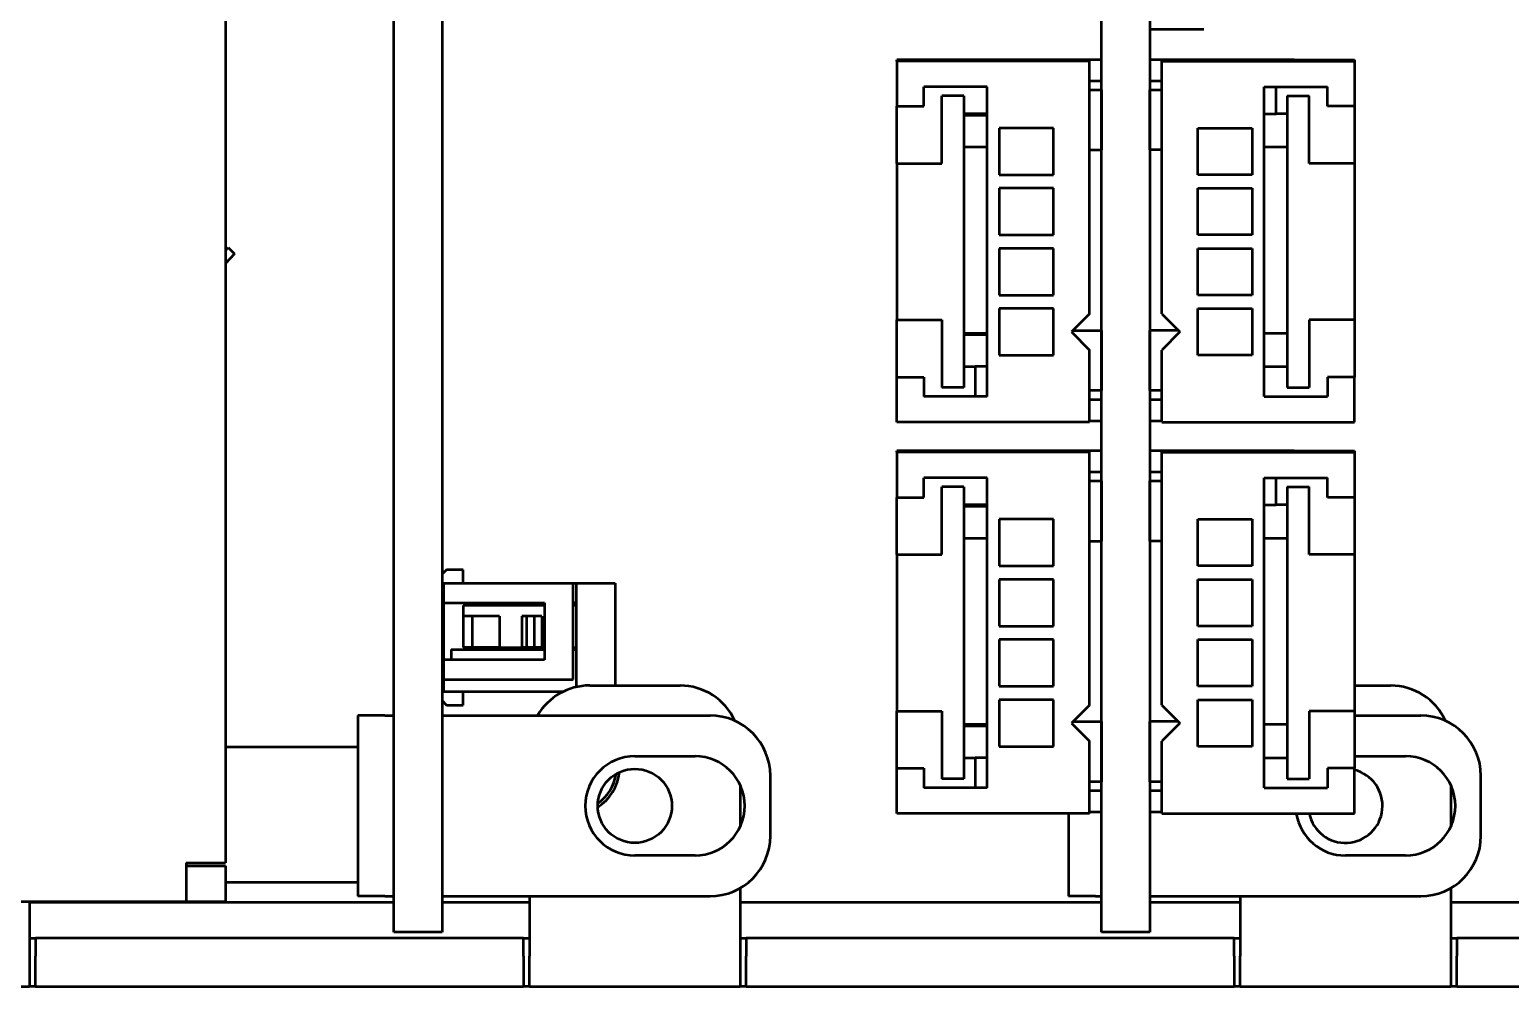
# Model space of a CAD drawing. Header units: millimetres. Extents: x 3137 to 5094, y 789 to 1822.
# Drawn here: x 3382.54 to 3431.72, y 1520.21 to 1552.01 of the extents above; entities that cross this region are included whole.
import ezdxf

# ---------------------------------------------------------------- set-up
doc = ezdxf.new("R2010")
doc.units = ezdxf.units.MM
doc.header["$LTSCALE"] = 1.8
doc.layers.add('외형선(ISO)', color=7, linetype='Continuous', lineweight=50)

msp = doc.modelspace()

# ---------------------------------------------------------------- linework, layer by layer
at = {"layer": '외형선(ISO)'}
for p, q in [((3389.042, 1611.718), (3389.042, 1524.318)), ((3394.642, 1522.011), (3394.642, 1612.011)), ((3396.242, 1612.011), (3396.242, 1522.011)), ((3418.142, 1522.011), (3418.142, 1612.011)), ((3419.742, 1612.011), (3419.742, 1522.011)), ((3421.542, 1552.011), (3419.742, 1552.011)), ((3413.342, 1551.011), (3411.342, 1551.011)), ((3411.342, 1550.961), (3411.342, 1551.011)), ((3417.742, 1550.961), (3411.342, 1550.961)), ((3411.342, 1550.961), (3411.342, 1549.461)), ((3413.342, 1550.961), (3413.342, 1551.011)), ((3416.342, 1551.011), (3413.342, 1551.011)), ((3418.142, 1551.011), (3416.342, 1551.011)), ((3416.342, 1550.961), (3416.342, 1551.011)), ((3417.742, 1542.561), (3417.742, 1550.961)), ((3421.542, 1551.011), (3419.742, 1551.011)), ((3420.142, 1550.961), (3426.542, 1550.961)), ((3420.142, 1542.561), (3420.142, 1550.961)), ((3424.542, 1551.011), (3421.542, 1551.011)), ((3421.542, 1550.961), (3421.542, 1551.011)), ((3424.542, 1551.011), (3426.542, 1551.011)), ((3424.542, 1550.961), (3424.542, 1551.011)), ((3426.542, 1551.011), (3426.542, 1550.961)), ((3426.542, 1550.961), (3426.542, 1549.461)), ((3414.342, 1550.111), (3412.242, 1550.111)), ((3412.242, 1549.461), (3412.242, 1550.111)), ((3414.342, 1539.811), (3414.342, 1550.111)), ((3417.742, 1550.311), (3418.142, 1550.311)), ((3419.742, 1550.311), (3420.142, 1550.311)), ((3423.542, 1539.811), (3423.542, 1550.111)), ((3423.542, 1550.111), (3425.642, 1550.111)), ((3423.942, 1549.211), (3423.942, 1550.111)), ((3425.642, 1549.461), (3425.642, 1550.111)), ((3412.842, 1547.561), (3412.842, 1549.811)), ((3413.572, 1549.811), (3412.842, 1549.811)), ((3413.572, 1549.811), (3413.572, 1540.111)), ((3417.742, 1550.011), (3418.142, 1550.011)), ((3418.142, 1550.011), (3418.142, 1548.011)), ((3419.742, 1548.011), (3419.742, 1550.011)), ((3419.742, 1550.011), (3420.142, 1550.011)), ((3424.312, 1549.811), (3424.312, 1540.111)), ((3424.312, 1549.811), (3425.042, 1549.811)), ((3425.042, 1547.561), (3425.042, 1549.811)), ((3411.342, 1547.561), (3411.342, 1549.461)), ((3411.342, 1549.461), (3412.242, 1549.461)), ((3414.342, 1549.211), (3413.572, 1549.211)), ((3414.342, 1549.161), (3413.572, 1549.161)), ((3423.542, 1549.211), (3423.942, 1549.211)), ((3424.312, 1549.211), (3423.942, 1549.211)), ((3426.542, 1549.461), (3425.642, 1549.461)), ((3426.542, 1549.461), (3426.542, 1547.561)), ((3416.542, 1548.736), (3414.742, 1548.736)), ((3414.742, 1548.736), (3414.742, 1547.186)), ((3416.542, 1547.186), (3416.542, 1548.736)), ((3421.342, 1548.736), (3423.142, 1548.736)), ((3421.342, 1547.186), (3421.342, 1548.736)), ((3423.142, 1548.736), (3423.142, 1547.186)), ((3413.572, 1548.111), (3414.342, 1548.111)), ((3417.742, 1548.011), (3418.142, 1548.011)), ((3420.142, 1548.011), (3419.742, 1548.011)), ((3423.542, 1548.111), (3424.312, 1548.111)), ((3411.342, 1547.561), (3412.842, 1547.561)), ((3411.342, 1547.561), (3411.342, 1542.361)), ((3414.742, 1547.186), (3416.542, 1547.186)), ((3423.142, 1547.186), (3421.342, 1547.186)), ((3426.542, 1547.561), (3425.042, 1547.561)), ((3426.542, 1547.561), (3426.542, 1542.361)), ((3416.542, 1546.736), (3414.742, 1546.736)), ((3414.742, 1546.736), (3414.742, 1545.186)), ((3416.542, 1545.186), (3416.542, 1546.736)), ((3421.342, 1546.736), (3423.142, 1546.736)), ((3421.342, 1545.186), (3421.342, 1546.736)), ((3423.142, 1546.736), (3423.142, 1545.186)), ((3389.042, 1544.666), (3389.132, 1544.764)), ((3389.132, 1544.764), (3389.342, 1544.561)), ((3414.742, 1545.186), (3416.542, 1545.186)), ((3414.742, 1544.736), (3414.742, 1543.186)), ((3416.542, 1544.736), (3414.742, 1544.736)), ((3416.542, 1543.186), (3416.542, 1544.736)), ((3423.142, 1545.186), (3421.342, 1545.186)), ((3421.342, 1543.186), (3421.342, 1544.736)), ((3421.342, 1544.736), (3423.142, 1544.736)), ((3423.142, 1544.736), (3423.142, 1543.186)), ((3389.342, 1544.561), (3389.042, 1544.236)), ((3414.742, 1543.186), (3416.542, 1543.186)), ((3414.742, 1542.736), (3414.742, 1541.186)), ((3416.542, 1542.736), (3414.742, 1542.736)), ((3416.542, 1541.186), (3416.542, 1542.736)), ((3423.142, 1543.186), (3421.342, 1543.186)), ((3421.342, 1541.186), (3421.342, 1542.736)), ((3421.342, 1542.736), (3423.142, 1542.736)), ((3423.142, 1542.736), (3423.142, 1541.186)), ((3411.342, 1540.461), (3411.342, 1542.361)), ((3411.342, 1542.361), (3412.842, 1542.361)), ((3412.842, 1542.361), (3412.842, 1540.111)), ((3417.742, 1542.561), (3417.142, 1541.961)), ((3420.142, 1542.561), (3420.742, 1541.961)), ((3425.042, 1542.361), (3425.042, 1540.111)), ((3426.542, 1542.361), (3425.042, 1542.361)), ((3426.542, 1542.361), (3426.542, 1540.461)), ((3414.342, 1541.911), (3413.572, 1541.911)), ((3414.342, 1541.861), (3413.572, 1541.861)), ((3417.142, 1541.961), (3417.742, 1541.361)), ((3417.192, 1542.011), (3418.142, 1542.011)), ((3418.142, 1542.011), (3418.142, 1540.011)), ((3420.692, 1542.011), (3419.742, 1542.011)), ((3419.742, 1540.011), (3419.742, 1542.011)), ((3420.742, 1541.961), (3420.142, 1541.361)), ((3424.312, 1541.911), (3423.542, 1541.911)), ((3417.742, 1538.961), (3417.742, 1541.361)), ((3420.142, 1538.961), (3420.142, 1541.361)), ((3413.572, 1540.811), (3413.942, 1540.811)), ((3414.342, 1540.811), (3413.942, 1540.811)), ((3413.942, 1540.811), (3413.942, 1539.811)), ((3414.742, 1541.186), (3416.542, 1541.186)), ((3423.142, 1541.186), (3421.342, 1541.186)), ((3423.542, 1540.811), (3424.312, 1540.811)), ((3411.342, 1540.461), (3412.242, 1540.461)), ((3411.342, 1538.961), (3411.342, 1540.461)), ((3412.242, 1540.461), (3412.242, 1539.811)), ((3426.542, 1540.461), (3425.642, 1540.461)), ((3425.642, 1540.461), (3425.642, 1539.811)), ((3426.542, 1538.961), (3426.542, 1540.461)), ((3414.342, 1539.811), (3412.242, 1539.811)), ((3413.572, 1540.111), (3412.842, 1540.111)), ((3418.142, 1540.011), (3417.742, 1540.011)), ((3420.142, 1540.011), (3419.742, 1540.011)), ((3423.542, 1539.811), (3425.642, 1539.811)), ((3424.312, 1540.111), (3425.042, 1540.111)), ((3418.142, 1539.711), (3417.742, 1539.711)), ((3420.142, 1539.711), (3419.742, 1539.711)), ((3417.742, 1538.961), (3411.342, 1538.961)), ((3417.742, 1539.011), (3418.142, 1539.011)), ((3419.742, 1539.011), (3420.142, 1539.011)), ((3420.142, 1538.961), (3426.542, 1538.961)), ((3413.342, 1538.011), (3411.342, 1538.011)), ((3411.342, 1537.961), (3411.342, 1538.011)), ((3417.742, 1537.961), (3411.342, 1537.961)), ((3411.342, 1537.961), (3411.342, 1536.461)), ((3413.342, 1537.961), (3413.342, 1538.011)), ((3416.342, 1538.011), (3413.342, 1538.011)), ((3418.142, 1538.011), (3416.342, 1538.011)), ((3416.342, 1537.961), (3416.342, 1538.011)), ((3417.742, 1529.561), (3417.742, 1537.961)), ((3421.542, 1538.011), (3419.742, 1538.011)), ((3420.142, 1537.961), (3426.542, 1537.961)), ((3420.142, 1529.561), (3420.142, 1537.961)), ((3424.542, 1538.011), (3421.542, 1538.011)), ((3421.542, 1537.961), (3421.542, 1538.011)), ((3424.542, 1538.011), (3426.542, 1538.011)), ((3424.542, 1537.961), (3424.542, 1538.011)), ((3426.542, 1538.011), (3426.542, 1537.961)), ((3426.542, 1537.961), (3426.542, 1536.461)), ((3414.342, 1537.111), (3412.242, 1537.111)), ((3412.242, 1536.461), (3412.242, 1537.111)), ((3414.342, 1526.811), (3414.342, 1537.111)), ((3417.742, 1537.311), (3418.142, 1537.311)), ((3417.742, 1537.011), (3418.142, 1537.011)), ((3418.142, 1537.011), (3418.142, 1535.011)), ((3419.742, 1537.311), (3420.142, 1537.311)), ((3419.742, 1535.011), (3419.742, 1537.011)), ((3419.742, 1537.011), (3420.142, 1537.011)), ((3423.542, 1526.811), (3423.542, 1537.111)), ((3423.542, 1537.111), (3425.642, 1537.111)), ((3423.942, 1536.211), (3423.942, 1537.111)), ((3425.642, 1536.461), (3425.642, 1537.111)), ((3411.342, 1534.561), (3411.342, 1536.461)), ((3411.342, 1536.461), (3412.242, 1536.461)), ((3412.842, 1534.561), (3412.842, 1536.811)), ((3413.572, 1536.811), (3412.842, 1536.811)), ((3413.572, 1536.811), (3413.572, 1527.111)), ((3424.312, 1536.811), (3424.312, 1527.111)), ((3424.312, 1536.811), (3425.042, 1536.811)), ((3425.042, 1534.561), (3425.042, 1536.811)), ((3426.542, 1536.461), (3425.642, 1536.461)), ((3426.542, 1536.461), (3426.542, 1534.561)), ((3414.342, 1536.211), (3413.572, 1536.211)), ((3414.342, 1536.161), (3413.572, 1536.161)), ((3423.542, 1536.211), (3423.942, 1536.211)), ((3424.312, 1536.211), (3423.942, 1536.211)), ((3416.542, 1535.736), (3414.742, 1535.736)), ((3414.742, 1535.736), (3414.742, 1534.186)), ((3416.542, 1534.186), (3416.542, 1535.736)), ((3421.342, 1535.736), (3423.142, 1535.736)), ((3421.342, 1534.186), (3421.342, 1535.736)), ((3423.142, 1535.736), (3423.142, 1534.186)), ((3413.572, 1535.111), (3414.342, 1535.111)), ((3417.742, 1535.011), (3418.142, 1535.011)), ((3420.142, 1535.011), (3419.742, 1535.011)), ((3423.542, 1535.111), (3424.312, 1535.111)), ((3411.342, 1534.561), (3412.842, 1534.561)), ((3411.342, 1534.561), (3411.342, 1529.361)), ((3426.542, 1534.561), (3425.042, 1534.561)), ((3426.542, 1534.561), (3426.542, 1529.361)), ((3396.392, 1534.061), (3396.242, 1533.911)), ((3396.942, 1534.061), (3396.392, 1534.061)), ((3396.942, 1533.611), (3396.942, 1534.061)), ((3414.742, 1534.186), (3416.542, 1534.186)), ((3423.142, 1534.186), (3421.342, 1534.186)), ((3396.292, 1533.611), (3400.592, 1533.611)), ((3396.292, 1533.611), (3396.292, 1532.961)), ((3400.592, 1533.611), (3400.692, 1533.611)), ((3400.592, 1530.411), (3400.592, 1533.611)), ((3400.692, 1533.611), (3400.692, 1530.159)), ((3400.692, 1533.611), (3401.992, 1533.611)), ((3401.992, 1533.611), (3401.992, 1530.211)), ((3416.542, 1533.736), (3414.742, 1533.736)), ((3414.742, 1533.736), (3414.742, 1532.186)), ((3416.542, 1532.186), (3416.542, 1533.736)), ((3421.342, 1533.736), (3423.142, 1533.736)), ((3421.342, 1532.186), (3421.342, 1533.736)), ((3423.142, 1533.736), (3423.142, 1532.186)), ((3396.292, 1532.961), (3396.292, 1531.061)), ((3396.292, 1532.961), (3399.642, 1532.961)), ((3399.642, 1532.961), (3399.642, 1531.061)), ((3400.692, 1532.961), (3400.592, 1532.961)), ((3396.242, 1532.461), (3396.292, 1532.461)), ((3399.642, 1532.871), (3396.942, 1532.871)), ((3396.942, 1532.871), (3396.942, 1532.511)), ((3396.942, 1532.511), (3396.942, 1531.471)), ((3397.242, 1532.511), (3396.942, 1532.511)), ((3398.142, 1532.511), (3397.242, 1532.511)), ((3397.242, 1532.511), (3397.242, 1531.471)), ((3398.142, 1532.511), (3398.142, 1531.471)), ((3398.892, 1532.511), (3398.892, 1531.471)), ((3399.042, 1532.511), (3398.892, 1532.511)), ((3399.297, 1532.511), (3399.042, 1532.511)), ((3399.042, 1532.511), (3399.042, 1531.471)), ((3399.557, 1532.511), (3399.297, 1532.511)), ((3399.297, 1532.511), (3399.297, 1531.471)), ((3399.557, 1532.511), (3399.557, 1531.471)), ((3400.692, 1532.871), (3400.592, 1532.871)), ((3414.742, 1532.186), (3416.542, 1532.186)), ((3423.142, 1532.186), (3421.342, 1532.186)), ((3397.242, 1531.471), (3396.942, 1531.471)), ((3398.142, 1531.471), (3397.242, 1531.471)), ((3398.142, 1531.471), (3398.892, 1531.471)), ((3399.042, 1531.471), (3398.892, 1531.471)), ((3399.297, 1531.471), (3399.042, 1531.471)), ((3399.557, 1531.471), (3399.297, 1531.471)), ((3399.557, 1531.471), (3399.642, 1531.471)), ((3400.592, 1531.471), (3400.692, 1531.471)), ((3414.742, 1531.736), (3414.742, 1530.186)), ((3416.542, 1531.736), (3414.742, 1531.736)), ((3416.542, 1530.186), (3416.542, 1531.736)), ((3421.342, 1530.186), (3421.342, 1531.736)), ((3421.342, 1531.736), (3423.142, 1531.736)), ((3423.142, 1531.736), (3423.142, 1530.186)), ((3399.642, 1531.061), (3396.292, 1531.061)), ((3396.292, 1531.061), (3396.292, 1530.411)), ((3396.542, 1531.411), (3399.642, 1531.411)), ((3396.542, 1531.411), (3396.542, 1531.061)), ((3400.592, 1531.411), (3400.692, 1531.411)), ((3396.292, 1530.611), (3396.242, 1530.611)), ((3396.292, 1530.411), (3400.592, 1530.411)), ((3396.292, 1530.411), (3396.292, 1530.011)), ((3396.292, 1530.011), (3400.27, 1530.011)), ((3396.942, 1529.561), (3396.942, 1530.011)), ((3401.142, 1530.211), (3404.142, 1530.211)), ((3414.742, 1530.186), (3416.542, 1530.186)), ((3423.142, 1530.186), (3421.342, 1530.186)), ((3426.542, 1530.211), (3427.742, 1530.211)), ((3396.242, 1529.711), (3396.392, 1529.561)), ((3396.392, 1529.561), (3396.942, 1529.561)), ((3414.742, 1529.736), (3414.742, 1528.186)), ((3416.542, 1529.736), (3414.742, 1529.736)), ((3416.542, 1528.186), (3416.542, 1529.736)), ((3417.742, 1529.561), (3417.142, 1528.961)), ((3420.142, 1529.561), (3420.742, 1528.961)), ((3421.342, 1528.186), (3421.342, 1529.736)), ((3421.342, 1529.736), (3423.142, 1529.736)), ((3423.142, 1529.736), (3423.142, 1528.186)), ((3394.342, 1529.211), (3393.442, 1529.211)), ((3393.442, 1529.211), (3393.442, 1523.211)), ((3394.342, 1529.211), (3394.642, 1529.211)), ((3396.242, 1529.211), (3405.142, 1529.211)), ((3411.342, 1527.461), (3411.342, 1529.361)), ((3411.342, 1529.361), (3412.842, 1529.361)), ((3412.842, 1529.361), (3412.842, 1527.111)), ((3417.192, 1529.011), (3418.142, 1529.011)), ((3418.142, 1529.011), (3418.142, 1527.011)), ((3420.692, 1529.011), (3419.742, 1529.011)), ((3419.742, 1527.011), (3419.742, 1529.011)), ((3425.042, 1529.361), (3425.042, 1527.111)), ((3426.542, 1529.361), (3425.042, 1529.361)), ((3426.542, 1529.361), (3426.542, 1527.461)), ((3426.542, 1529.211), (3428.742, 1529.211)), ((3414.342, 1528.911), (3413.572, 1528.911)), ((3414.342, 1528.861), (3413.572, 1528.861)), ((3417.142, 1528.961), (3417.742, 1528.361)), ((3420.742, 1528.961), (3420.142, 1528.361)), ((3424.312, 1528.911), (3423.542, 1528.911)), ((3393.442, 1528.161), (3389.042, 1528.161)), ((3414.742, 1528.186), (3416.542, 1528.186)), ((3417.742, 1525.961), (3417.742, 1528.361)), ((3420.142, 1525.961), (3420.142, 1528.361)), ((3423.142, 1528.186), (3421.342, 1528.186)), ((3402.642, 1527.861), (3404.642, 1527.861)), ((3413.572, 1527.811), (3413.942, 1527.811)), ((3414.342, 1527.811), (3413.942, 1527.811)), ((3413.942, 1527.811), (3413.942, 1526.811)), ((3423.542, 1527.811), (3424.312, 1527.811)), ((3426.542, 1527.861), (3428.242, 1527.861)), ((3407.142, 1525.211), (3407.142, 1527.211)), ((3411.342, 1527.461), (3412.242, 1527.461)), ((3411.342, 1525.961), (3411.342, 1527.461)), ((3412.242, 1527.461), (3412.242, 1526.811)), ((3413.572, 1527.111), (3412.842, 1527.111)), ((3418.142, 1527.011), (3417.742, 1527.011)), ((3420.142, 1527.011), (3419.742, 1527.011)), ((3424.312, 1527.111), (3425.042, 1527.111)), ((3426.542, 1527.461), (3425.642, 1527.461)), ((3425.642, 1527.461), (3425.642, 1526.811)), ((3426.542, 1525.961), (3426.542, 1527.461)), ((3430.742, 1525.211), (3430.742, 1527.211)), ((3406.142, 1526.898), (3406.142, 1525.523)), ((3414.342, 1526.811), (3412.242, 1526.811)), ((3418.142, 1526.711), (3417.742, 1526.711)), ((3420.142, 1526.711), (3419.742, 1526.711)), ((3423.542, 1526.811), (3425.642, 1526.811)), ((3429.742, 1526.898), (3429.742, 1525.523)), ((3417.742, 1525.961), (3411.342, 1525.961)), ((3417.042, 1525.961), (3417.042, 1523.211)), ((3417.742, 1526.011), (3418.142, 1526.011)), ((3419.742, 1526.011), (3420.142, 1526.011)), ((3420.142, 1525.961), (3426.542, 1525.961)), ((3404.642, 1524.561), (3402.642, 1524.561)), ((3428.242, 1524.561), (3426.242, 1524.561)), ((3387.742, 1524.318), (3389.042, 1524.318)), ((3387.742, 1524.318), (3387.742, 1523.018)), ((3387.742, 1524.218), (3389.042, 1524.218)), ((3389.042, 1524.218), (3389.042, 1523.018)), ((3393.442, 1523.661), (3389.042, 1523.661)), ((3394.342, 1523.211), (3393.442, 1523.211)), ((3394.342, 1523.211), (3394.642, 1523.211)), ((3396.242, 1523.211), (3405.142, 1523.211)), ((3399.142, 1523.211), (3399.142, 1521.211)), ((3406.142, 1523.479), (3406.142, 1521.211)), ((3417.942, 1523.211), (3417.042, 1523.211)), ((3417.942, 1523.211), (3418.142, 1523.211)), ((3419.742, 1523.211), (3428.742, 1523.211)), ((3422.742, 1523.211), (3422.742, 1521.211)), ((3429.742, 1523.479), (3429.742, 1521.211)), ((3387.742, 1523.018), (3361.742, 1523.018)), ((3382.542, 1523.018), (3382.542, 1521.211)), ((3382.542, 1523.011), (3394.642, 1523.011)), ((3389.042, 1523.018), (3387.742, 1523.018)), ((3396.242, 1523.011), (3399.142, 1523.011)), ((3406.142, 1523.011), (3418.142, 1523.011)), ((3419.742, 1523.011), (3422.742, 1523.011)), ((3429.742, 1523.011), (3443.342, 1523.011)), ((3382.542, 1521.811), (3382.742, 1521.811)), ((3382.742, 1521.811), (3382.742, 1521.211)), ((3398.942, 1521.811), (3382.742, 1521.811)), ((3396.242, 1522.011), (3394.642, 1522.011)), ((3398.942, 1521.211), (3398.942, 1521.811)), ((3398.942, 1521.811), (3399.142, 1521.811)), ((3406.142, 1521.811), (3406.342, 1521.811)), ((3406.342, 1521.811), (3406.342, 1521.211)), ((3422.542, 1521.811), (3406.342, 1521.811)), ((3419.742, 1522.011), (3418.142, 1522.011)), ((3422.542, 1521.211), (3422.542, 1521.811)), ((3422.542, 1521.811), (3422.742, 1521.811)), ((3429.742, 1521.811), (3429.942, 1521.811)), ((3429.942, 1521.811), (3429.942, 1521.211)), ((3446.142, 1521.811), (3429.942, 1521.811)), ((3382.542, 1521.211), (3382.542, 1520.211)), ((3382.742, 1520.211), (3382.742, 1521.211)), ((3398.942, 1521.211), (3398.942, 1520.211)), ((3399.142, 1520.211), (3399.142, 1521.211)), ((3406.142, 1521.211), (3406.142, 1520.211)), ((3406.342, 1520.211), (3406.342, 1521.211)), ((3422.542, 1521.211), (3422.542, 1520.211)), ((3422.742, 1520.211), (3422.742, 1521.211)), ((3429.742, 1521.211), (3429.742, 1520.211)), ((3429.942, 1520.211), (3429.942, 1521.211)), ((3375.542, 1520.211), (3382.542, 1520.211)), ((3382.742, 1520.211), (3382.542, 1520.211)), ((3382.742, 1520.211), (3398.942, 1520.211)), ((3399.142, 1520.211), (3398.942, 1520.211)), ((3399.142, 1520.211), (3406.142, 1520.211)), ((3406.342, 1520.211), (3406.142, 1520.211)), ((3406.342, 1520.211), (3422.542, 1520.211)), ((3422.742, 1520.211), (3422.542, 1520.211)), ((3422.742, 1520.211), (3429.742, 1520.211)), ((3429.942, 1520.211), (3429.742, 1520.211)), ((3429.942, 1520.211), (3446.142, 1520.211))]:
    msp.add_line(p, q, dxfattribs=at)
msp.add_circle((3402.642, 1526.211), 1.23, dxfattribs=at)
for centre, radius, start, end in [((3401.142, 1528.211), 2, 90, 150), ((3404.142, 1528.211), 2, 24.2952, 90), ((3427.742, 1528.211), 2, 24.2952, 90), ((3405.142, 1527.211), 2, 0, 90), ((3428.742, 1527.211), 2, 0, 90), ((3402.642, 1526.211), 1.65, 90, 270), ((3404.642, 1526.211), 1.65, 270, 90), ((3428.242, 1526.211), 1.65, 270, 90), ((3400.542, 1527.511), 1.6, 302.9913, 353.4898), ((3400.542, 1527.511), 1.5, 305.5972, 350.8838), ((3426.242, 1526.211), 1.23, 191.732, 75.8772), ((3426.242, 1526.211), 1.65, 188.7147, 270), ((3405.142, 1525.211), 2, 270, 0), ((3428.742, 1525.211), 2, 270, 0)]:
    msp.add_arc(centre, radius, start, end, dxfattribs=at)

doc.saveas('drawing.dxf')
